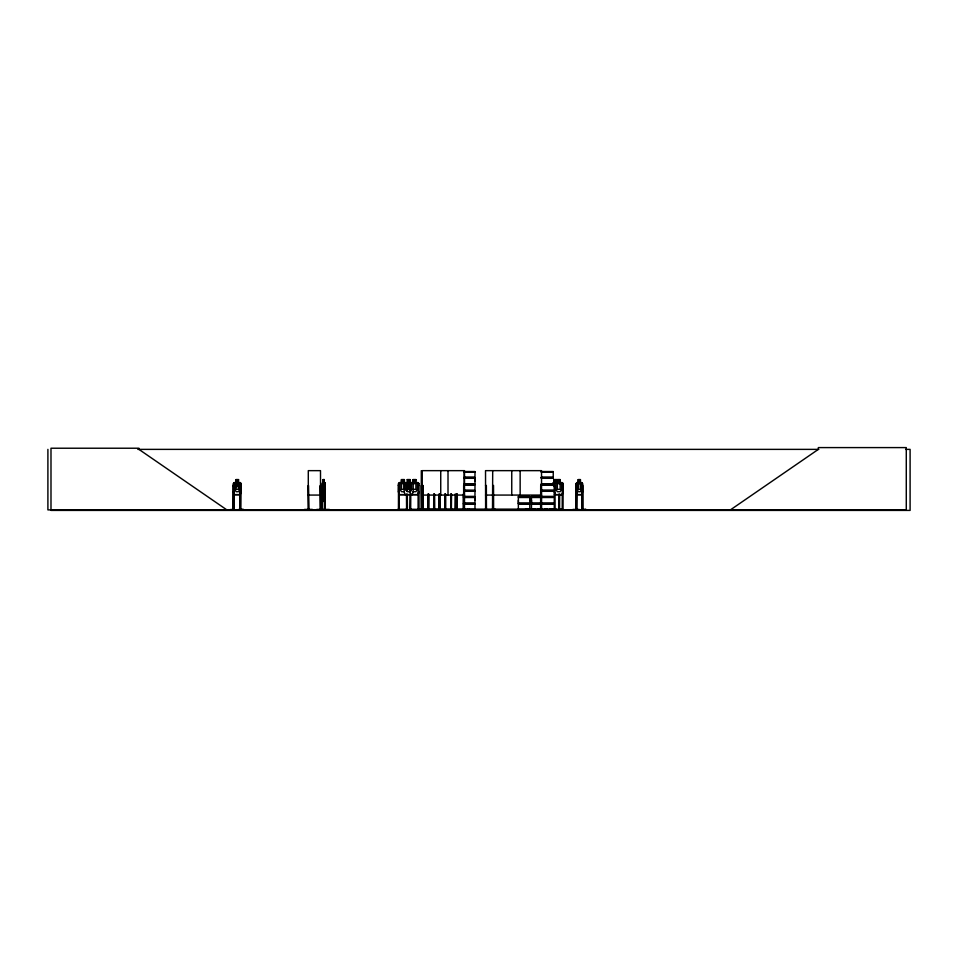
<?xml version="1.0" encoding="UTF-8"?>
<svg xmlns="http://www.w3.org/2000/svg" width="958" height="958" viewBox="0 0 958 958"><rect width="100%" height="100%" fill="white"/><g stroke="black" fill="none" stroke-linecap="round" stroke-linejoin="round"><path stroke-width="1.44" d="M474.976 500.316L474.976 497.501L463.564 497.501M474.976 481.108L474.976 478.305L464.331 478.305M518.362 503.118L518.362 497.501L529.786 497.501L529.774 503.118L518.362 503.118L518.374 500.316M529.774 500.316L529.774 497.501M553.245 503.118L531.474 503.118L531.486 500.316M468.917 509.884L410.874 509.261M304.416 509.44L312.368 509.405M322.295 489.275L322.702 486.269L322.391 489.275M531.439 509.872L554.203 509.836L554.083 509.009L556.167 509.141L556.167 509.896M324.247 501.297L324.75 491.682L324.235 483.694L323.289 483.694L322.798 497.286L323.265 501.393L324.367 501.393M323.253 479.587L323.349 497.322L323.912 494.544C325.133 504.543 325.133 482.76 323.9 493.202L323.074 490.233L323.696 493.849L323.109 497.346L324.247 497.286L324.235 482.688M582.596 491.717L581.781 494.699L576.728 494.699L576.129 491.717M324.966 498.388L325.289 483.646L324.175 482.593L324.271 479.587L323.169 479.587L323.193 482.688M325.349 497.274L325.061 498.388L322.618 498.388L322.295 497.286L322.714 498.388M579.506 509.896L572.848 509.836L585.985 509.836M322.151 509.896L322.151 483.658L323.253 482.593M321.768 509.009L322.475 509.896L322.571 482.593M412.156 494.699L413.185 491.717L413.185 483.646L412.12 482.593M563.136 491.705L562.142 494.603L554.514 494.603M230.734 509.824L243.5 509.836M230.746 509.44L235.584 509.896M235.512 509.824L230.746 509.776M409.952 494.1L409.701 509.836L410.874 509.009L410.874 509.896M454.93 509.44L455.122 494.1M485.335 509.776L485.431 509.009M492.508 509.776L492.699 470.653M525.475 509.824L525.559 509.009M410.084 491.705L411.581 489.299L411.581 483.694L410.084 482.688L410.18 479.587L407.174 479.587L407.27 482.688L405.773 483.694L405.773 489.299L407.27 491.705L410.084 491.705L410.084 483.694L407.27 483.694L406.312 482.688M576.093 509.896L576.057 483.658L576.812 482.593L578.285 482.593M233.273 509.896L233.393 483.658L234.255 482.593L236.015 482.593L235.955 479.587L238.59 479.587L238.494 482.688L239.787 483.694L239.787 489.299L238.494 491.705L236.099 491.705L234.818 489.299L234.818 483.694L236.099 482.688L236.099 479.683L238.494 479.683M240.219 494.603L234.243 494.603L233.441 483.658L234.303 482.688L240.219 482.688M405.126 482.593L404.168 483.658L404.168 491.717L405.102 494.699M410.97 482.593L410.012 483.658L410.012 491.717L410.934 494.699M554.275 509.896L554.227 483.658L555.185 482.593L557.233 482.593M554.335 483.706L555.233 482.688M518.362 509.656L518.362 504.243L529.786 504.243L529.786 509.656L518.338 509.884M730.403 509.896L818.348 449.374L818.348 447.59L906.28 447.59L906.28 509.896L47.9 509.896L47.9 449.374M541.797 509.68L541.629 509.009M137.808 449.374L818.803 449.374M905.609 449.374L910.1 449.374L910.1 510.41L50.99 510.41L50.99 448.224L138.934 448.224L138.934 449.374L226.866 509.896M464.319 471.54L474.988 471.54M541.198 471.528L553.257 471.54M464.319 471.767L474.988 471.767L474.976 477.18L464.331 477.18M541.222 471.743L553.257 471.743L553.233 477.18L541.21 477.18M464.331 472.102L474.976 472.102M541.198 472.102L553.233 472.102M464.259 477.563L475.06 477.563M541.27 477.563L553.329 477.563M464.259 477.91L475.06 477.91M541.27 477.91L553.329 477.91M541.21 478.305L553.245 478.305M323.193 479.683L324.235 479.683M404.312 479.683L401.51 479.683L401.51 482.688L400.001 483.694L400.001 489.299L401.51 491.705L404.312 491.705M407.27 479.683L410.084 479.683M415.916 479.683L413.114 479.683L413.114 482.688M556.658 479.683L553.856 479.683L553.856 482.688L562.142 482.688L563.136 483.694L563.041 509.896M557.328 479.683L560.143 479.683L560.143 482.688L561.639 483.694L561.639 489.299L560.143 491.705L557.328 491.705L555.832 489.299L555.832 483.694L557.328 482.688L557.233 479.587L560.238 479.587L560.238 482.593L562.178 482.593L563.244 483.646L563.244 491.717L562.214 494.699L554.502 494.699M578.285 479.683L580.368 479.683L580.297 482.688L581.374 483.694L581.374 489.299L580.297 491.705L578.285 491.705L577.207 489.299L577.207 483.694L578.285 482.688L578.285 479.587L580.44 479.587L580.368 482.688M324.067 480.186L323.457 480.186L324.067 481.191M238.53 482.593L240.254 482.593L241.153 483.646L241.165 491.717L240.219 494.699L234.183 494.699M404.408 482.593L407.174 482.593M410.18 482.593L413.018 482.593L413.018 479.587L416.023 479.587L415.916 482.688L417.425 483.694L417.425 489.299L415.916 491.705L413.114 491.705M416.023 482.593L417.963 482.593L419.017 483.646L419.041 509.896M580.368 482.593L581.829 482.593L582.596 483.646L582.584 509.896M322.487 482.688L324.918 482.688M576.776 482.688L581.805 482.688M576.057 483.658L576.309 509.896M413.114 483.694L415.916 483.694L415.916 489.299L413.114 489.299M464.331 483.91L474.988 483.91L474.988 478.305M541.21 483.91L553.245 483.91M464.259 484.305L475.06 484.305M541.27 484.305L553.329 484.305M464.259 484.652L475.06 484.652M541.27 484.652L553.329 484.652M464.331 485.047L474.988 485.047L474.988 490.448L464.331 490.304M541.21 485.047L553.245 485.047M233.441 485.095L241.153 485.095M241.009 485.49L240.135 485.49L240.051 509.896M308.296 485.49L308.799 509.896M322.415 485.49L321.84 509.896M325.157 485.49L324.882 488.352M398.348 485.49L399.175 485.49L399.27 509.896M418.921 485.49L418.095 485.49L418.095 509.896M421.304 485.49L421.616 509.896L421.676 509.009M422.071 485.49L422.945 485.49L423.029 509.896M464.522 485.49L463.648 485.49L463.72 509.896M485.526 485.49L486.353 485.49L486.448 509.896M492.699 485.49L493.526 485.49L493.621 509.896M541.533 485.49L540.695 485.49L540.611 509.896M553.077 485.49L553.904 485.49M554.179 485.49L555.005 485.49L555.101 509.896M563.136 485.49L562.31 485.49L562.214 509.896M576.093 485.49L576.908 485.49L576.752 509.896M322.606 486.269L325.061 486.269L325.349 489.275L324.978 486.269M233.441 486.496L241.165 486.496M323.289 489.299L324.247 489.275M410.084 489.299L407.27 489.299L407.27 483.694M541.198 490.304L553.233 490.304M464.319 490.46L474.988 490.46M541.222 490.46L553.257 490.46M464.319 490.747L474.988 490.688M541.198 490.736L553.257 490.747M464.319 490.951L474.988 490.951L474.976 496.376L463.564 496.376M541.222 490.951L553.257 490.951M464.331 491.298L474.976 491.298M541.198 491.298L553.233 491.298M233.441 491.717L234.243 494.699M322.151 491.717L322.559 494.699M323.289 491.705L324.247 491.682M325.193 491.717L324.942 494.699L322.463 494.699M322.583 494.603L324.918 494.603M576.776 494.603L581.805 494.603M308.296 495.07L320.499 495.07M422.227 495.07L464.522 495.07M485.526 495.07L541.521 495.07M518.362 496.376L529.786 496.376M531.474 496.376L553.245 496.376M463.48 496.771L475.06 496.771M518.29 496.771L529.87 496.771M531.391 496.771L553.329 496.771M463.48 497.118L475.06 497.118M518.29 497.118L529.87 497.118M531.391 497.118L553.329 497.118M553.245 497.501L531.474 497.501L531.474 503.118M324.079 499.789L323.469 499.789L324.079 500.794M463.564 503.118L474.988 503.118L474.988 497.501M463.48 503.501L475.06 503.501M518.29 503.501L529.87 503.501M531.391 503.501L553.329 503.501M463.48 503.848L475.06 503.848M518.29 503.848L529.87 503.848M531.391 503.848L553.329 503.848M463.564 504.243L474.988 504.243L474.988 509.656L416.886 509.776L474.976 509.5M553.245 504.243L531.474 504.243L531.474 509.656M233.105 509.009L234.147 509.009M240.051 509.009L241.081 509.009L241.081 509.896M308.835 509.009L308.272 509.896M320.834 509.009L320.235 509.896M324.511 509.009L325.229 509.009M399.27 509.009L398.253 509.009L398.277 509.896M407.413 509.009L406.384 509.009L406.384 509.896M419.017 509.009L417.999 509.009L417.999 509.896M562.214 509.009L563.364 509.836M576.009 509.009L576.991 509.009L576.979 509.896M582.823 509.009L581.841 509.009L581.853 509.896M316.703 509.428L329.372 509.44M399.27 509.261L406.396 509.261M526.577 509.261L533.69 509.261M538.779 509.261L562.214 509.261M238.674 509.44L243.452 509.44L238.722 509.836M518.374 509.5L529.774 509.5M531.486 509.5L554.167 509.44M572.896 509.44L579.279 509.44M407.437 509.776L407.318 494.1M559.843 509.824L559.759 509.009L558.742 509.009L558.742 509.896L558.837 494.1M554.466 509.836L554.383 509.141M547.042 509.836L546.922 509.009M542.144 509.848L542.18 509.141L420.095 509.141L420.095 509.896M534.995 509.884L534.456 509.009L534.36 509.896M464.618 509.836L464.594 509.009M546.743 509.836L546.731 509.009M552.91 482.688L553.904 483.694L553.856 486.496M418.921 483.694L417.916 482.688L399.402 482.688L398.504 483.706L398.444 509.896M240.195 482.593L241.069 483.694L240.841 509.896M320.75 509.824L320.295 485.49L320.271 509.896M581.734 482.688L582.452 483.694L582.452 491.705M324.834 482.593L325.157 509.896M554.227 491.717L555.161 494.699M398.504 491.705L399.402 494.603L417.916 494.603L418.921 491.705L417.987 494.699L399.33 494.699L398.396 491.717L398.504 483.706L399.354 482.593L401.402 482.593L401.402 479.587L404.408 479.587L404.312 482.688M324.654 509.776L324.774 509.009M582.811 509.896L582.739 485.49L581.925 485.49L582.081 509.896L582.153 485.49M582.416 509.009L582.38 509.896M578.357 479.683L578.357 482.688M576.68 485.49L576.548 509.896M576.453 509.009L576.417 509.896M562.406 509.009L562.406 509.896M559.664 494.1L559.568 509.896M556.658 482.688L556.766 479.587L553.76 479.587L553.76 482.593M554.91 509.009L554.91 509.896M554.011 483.646L554.011 486.341M553.808 509.009L553.808 509.896M553.173 509.009L553.173 509.896M553.077 509.009L552.982 509.896M551.628 509.261L551.628 509.896M551.437 509.009L551.437 509.896M550.79 509.009L550.79 509.896M550.611 509.009L550.611 509.896L550.455 509.009M550.275 509.009L550.215 509.896M550.084 509.009L550 509.896L549.94 509.261M549.736 509.009L549.676 509.896M546 509.009L546.096 509.896M545.904 509.261L545.904 509.896M545.773 509.009L545.761 509.896M545.497 509.009L545.545 509.896M545.365 509.009L545.222 509.896M545.03 509.896L545.042 509.009L544.851 509.896M541.593 509.896L541.521 470.653L485.526 470.653L485.622 509.896M540.803 509.009L540.803 509.896M540.396 509.141L540.396 509.896M538.683 509.009L538.779 509.896M538.588 509.009L538.588 509.896M537.953 509.009L537.953 509.896M537.761 509.009L537.761 509.896M534.708 509.009L534.708 509.896M533.881 509.009L533.881 509.896M533.63 509.009L533.69 509.896M533.534 509.009L533.438 509.896M526.577 509.896L526.481 509.009L526.385 509.896M525.75 509.009L525.75 509.896M520.146 470.653L520.146 495.07M511.752 470.653L511.752 495.07M495.13 509.141L495.13 509.896M493.43 509.009L493.346 509.896M492.795 509.009L492.795 509.896M486.257 509.009L486.257 509.896M469.444 509.141L469.444 509.896M467.66 509.141L467.66 509.896M464.486 509.896L464.522 470.653L422.227 470.653L422.227 509.896L422.358 509.009M464.175 470.653L464.211 509.896L464.091 494.1M463.804 485.49L463.911 509.896M463.265 494.1L463.169 509.896M457.301 494.1L457.265 509.896M457.074 494.1L457.074 509.896M456.846 509.009L456.822 509.896M456.715 494.1L456.643 509.896M456.487 494.1L456.427 509.896M456.044 509.009L456.044 509.896M455.948 494.1L455.852 509.896M455.218 509.009L455.218 509.896M451.613 509.009L451.613 509.896M451.541 494.1L451.386 509.896M451.326 494.1L451.182 509.896M451.098 509.009L451.062 509.896M450.967 494.1L450.895 509.896M450.739 494.1L450.739 509.896M448.009 470.653L448.009 495.07M445.614 494.1L445.614 509.896L445.458 509.009M445.386 494.1L445.386 509.896M445.027 494.1L445.027 509.896L444.799 494.1M444.74 509.009L444.74 509.896M440.74 470.653L440.74 495.07M439.854 494.1L439.926 509.896M439.626 494.1L439.698 509.896M439.53 509.009L439.494 509.896M439.267 494.1L439.267 509.896M439.051 494.1L439.051 509.896L438.98 509.009M434.549 494.1L434.621 509.896M434.321 494.1L434.393 509.896M434.19 509.009L434.106 509.896M433.962 494.1L433.902 509.896M433.746 494.1L433.675 509.896M428.861 509.009L428.861 509.896M428.801 494.1L428.633 509.896M428.573 494.1L428.573 509.896M428.31 509.009L428.346 509.896M428.214 494.1L428.142 509.896M427.986 494.1L427.915 509.896M422.777 485.49L422.67 509.896M421.987 509.009L421.879 509.896M421.304 470.653L421.304 509.896M421.221 509.009L421.209 509.896M420.61 509.141L420.61 509.896M418.826 509.009L418.826 509.896M410.778 494.1L410.683 509.896M407.222 509.009L407.21 509.896M406.479 494.1L406.587 509.896M399.079 509.009L399.079 509.896M324.858 496.974L324.954 509.896M324.582 496.974L324.546 509.896M324.331 498.292L324.271 501.393M324.175 479.587L324.139 482.688M321.996 509.009L322.032 509.896M320.547 509.896L320.499 470.653L308.296 470.653L308.296 509.896M308.5 485.49L308.512 509.896M240.733 509.009L240.709 509.896M240.434 509.009L240.434 509.896M240.302 485.49L240.302 509.896M234.147 509.896L234.063 485.49L233.189 485.49L233.105 509.896M233.896 485.49L233.98 509.896M233.764 509.009L233.788 509.896M233.489 509.009L233.465 509.896M411.305 490.58L410.335 490.676L408.683 487.778C407.389 492.352 403.953 491.37 408.048 487.119C404.072 483.67 407.617 481.874 408.635 486.436C409.773 482.114 413.365 483.024 409.294 487.131L411.305 490.58M238.075 480.186L236.53 480.186L236.53 481.191L238.075 481.191L238.075 480.186M403.809 480.186L402.013 480.186L402.013 481.191L403.809 481.191L403.809 480.186M409.581 480.186L407.773 480.186L407.773 481.191L409.581 481.191L409.581 480.186M415.413 480.186L413.616 480.186L413.616 481.191L415.413 481.191L415.413 480.186M556.167 480.186L554.359 480.186L554.359 481.191L556.167 481.191L556.167 480.186M559.64 480.186L557.831 480.186L557.831 481.191L559.64 481.191L559.64 480.186M579.937 480.186L578.644 480.186L578.644 481.191L579.937 481.191L579.937 480.186M238.494 483.694L236.099 483.694L236.099 489.299L238.494 489.299L238.494 483.694M404.312 483.694L401.51 483.694L401.51 489.299L404.312 489.299L404.312 483.694M560.143 483.694L557.328 483.694L557.328 489.299L560.143 489.299L560.143 483.694M580.297 483.694L578.285 483.694L578.285 489.299L580.297 489.299L580.297 483.694M585.937 509.44L579.554 509.776L585.889 509.393"/></g></svg>
